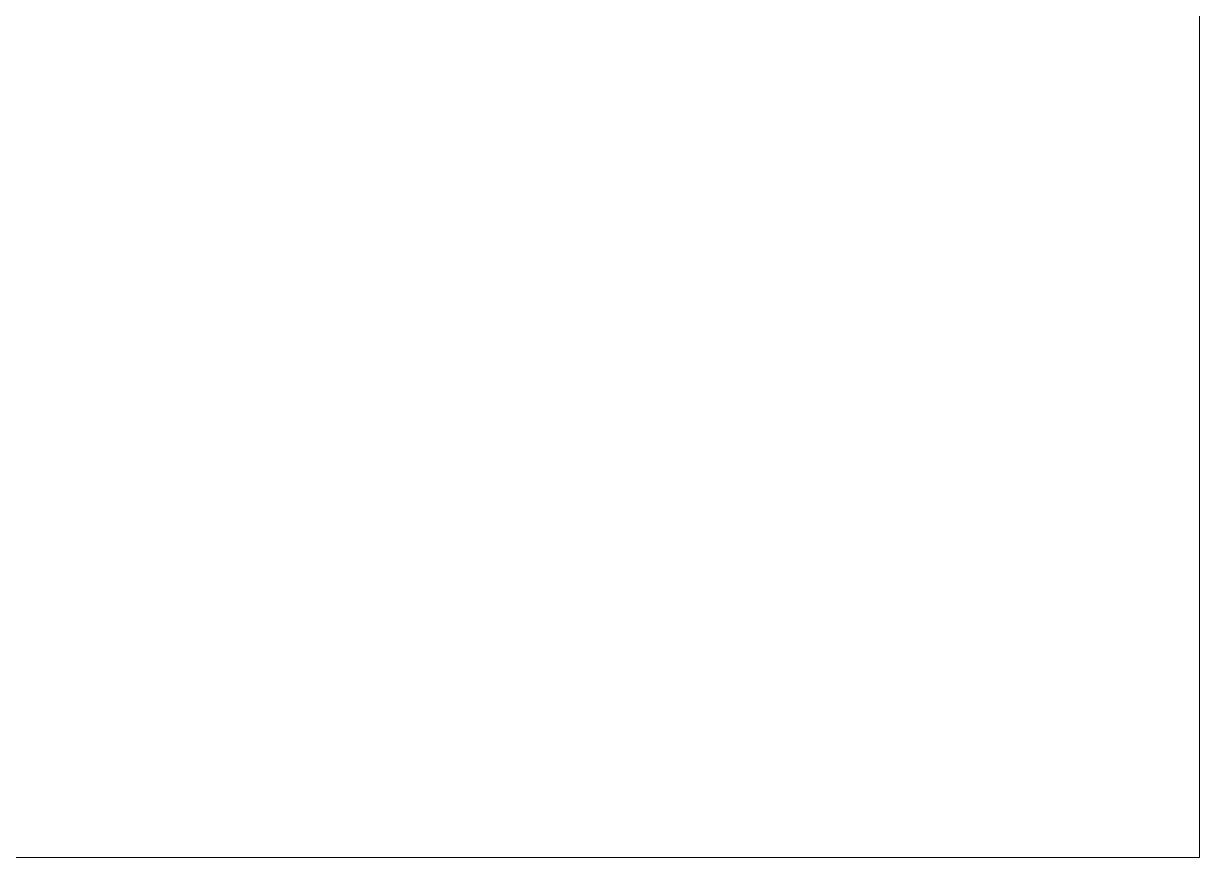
# Model space of a CAD drawing. Header units: millimetres. Extents: x -17017 to 628417, y -109036 to 199237.
# Drawn here: x 574717.1 to 575160, y -85234.6 to -84920.5 of the extents above; entities that cross this region are included whole.
import ezdxf

# ---------------------------------------------------------------- set-up
doc = ezdxf.new("R2010")
doc.units = ezdxf.units.MM
doc.layers.add('A-FLOR-____-OTLN', color=7, linetype='Continuous', lineweight=9)
doc.layers.add('A-GENM-____-OTLN', color=7, linetype='Continuous', lineweight=9)

# ---------------------------------------------------------------- blocks, each defined once
blk = doc.blocks.new('AR_Отверстие прямоугольное _в плите_ - AR_Отверстие прямоугольное _в плите_-30552808-АР1_План отверстий 3 этажа в осях 1-64_А-ГГ')
at = {"layer": 'A-GENM-____-OTLN'}
for p, q in [((400, -275), (400, 275)), ((-400, -275), (400, -275))]:
    blk.add_line(p, q, dxfattribs=at)

msp = doc.modelspace()

# ---------------------------------------------------------------- linework, layer by layer
at = {"layer": 'A-FLOR-____-OTLN'}
for p, q in [((575160.01, -84684.57), (575160.01, -85234.57)), ((575160.01, -85234.57), (574360.01, -85234.57))]:
    msp.add_line(p, q, dxfattribs=at)

# ---------------------------------------------------------------- block references
at = {"layer": 'A-GENM-____-OTLN'}
msp.add_blockref('AR_Отверстие прямоугольное _в плите_ - AR_Отверстие прямоугольное _в плите_-30552808-АР1_План отверстий 3 этажа в осях 1-64_А-ГГ', (574760.01, -84959.57), dxfattribs=at)

doc.saveas('drawing.dxf')
